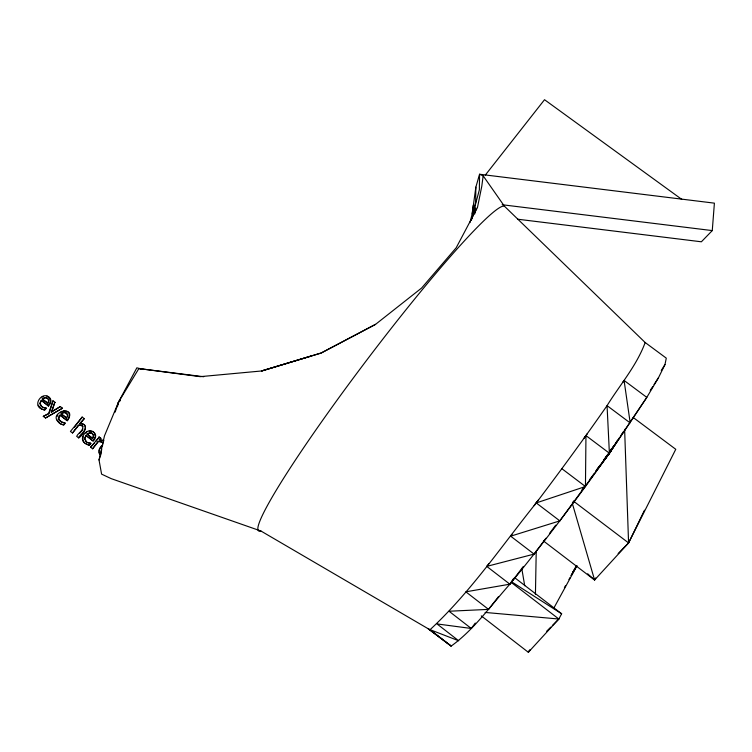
<?xml version="1.0" encoding="UTF-8"?>
<svg xmlns="http://www.w3.org/2000/svg" width="752" height="752" viewBox="0 0 752 752"><rect width="100%" height="100%" fill="white"/><g stroke="black" fill="none" stroke-linecap="round" stroke-linejoin="round"><path stroke-width="1.13" d="M143.444 369.505L136.855 367.822L118.515 402.104L104.49 435.831L99.029 459.97L101.595 474.136L111.23 478.648L260.935 531.015L428.17 628.738L451.172 646.09C474.362 629.396 490.953 605.266 509.875 584.182C535.95 552.325 561.039 519.67 585.451 486.525L585.958 435.596L587.274 433.688M534.86 504.686L536.242 502.928L585.451 486.525L609.393 453.212L646.814 397.385L658.498 377.711L664.975 364.57L666.291 358.149L645.169 342.517L504.395 206.17L483.16 175.827L479.56 174.248L475.856 187.145L475.649 202.288L472.97 213.709L479.362 189.833L479.56 174.248L714.4 203.153L712.266 230.591L701.381 241.796L517.564 219.199M535.433 594.287L536.232 551.019M469.953 222.639L472.171 213.972L475.856 187.145M118.299 404.426L118.515 402.104L138.866 368.565L203.707 376.733M472.171 213.972L473.309 205.249M474.747 213.972L475.762 207.862L474.916 208.53L471.269 220.458M117.444 406.672L118.515 402.104L120.038 400.346M67.652 416.843C69.193 413.215 63.215 410.695 61.119 413.76L66.825 418.168L61.119 413.76M48.767 402.029L48.786 399.669M99.208 450.805L99.537 449.564M83.087 436.639L82.946 440.296L84.252 442.467M471.842 218.747L474.916 208.53L475.743 210.682M645.169 342.517C636.718 365.669 619.911 384.836 607.061 405.638C584.163 438.576 560.428 470.921 536.242 502.928C501.8 545.792 470.545 592.172 430.078 629.678L428.17 628.738L451.172 646.09L430.078 629.678L458.682 640.77L437.015 623.925L471.26 628.475L475.264 623.06M99.029 459.97L101.276 453.296M115.141 412.115L118.515 402.104L120.292 400.619M43.278 416.354L49.012 413.713L53.016 400.844L48.617 413.478L43.278 416.354L45.487 418.009L62.472 408.195L60.32 406.578L51.324 412.03L60.32 406.578M51.324 412.03L54.84 402.273L51.719 412.265M596.148 470.968L609.393 453.212L610.239 451.04L609.393 453.212L559.826 520.873L510.674 536.176L534.099 554.102L545.952 538.225M603.706 460.703L609.393 453.212L611.254 448.963M644.473 510.251L628.578 542.925L594.588 580.008L543.47 540.97M57.265 416.364L57.885 415.113M101.717 449.207L101.144 452.582M603.668 460.628L609.393 453.212L611.508 449.076M587.669 573.776L594.588 580.008L595.669 577.94M481.289 615.879L528.336 652.294L558.839 619.018L561.641 613.792L514.349 577.442M529.464 650.236L528.336 652.294L530.198 649.634M554.111 607.597L577.047 565.636M603.433 460.327L609.393 453.212L612.833 447.083M564.414 587.632L565.551 585.611M568.963 579.557L570.101 577.536M571.238 575.524L576.352 566.444M571.069 575.468L576.248 566.406M572.601 572.507L576.107 566.453M603.33 460.327L609.393 453.212L613.585 446.209M93.483 437.109L92.327 438.247L93.427 435.718L92.158 433.415M66.449 417.943L67.567 415.433L66.298 413.139M48.391 399.115C46.859 397.197 43.842 397.028 42.225 398.936L47.94 403.354L48.607 399.998L47.404 398.316M604.862 458.523L609.393 453.212L617.42 440.409M661.271 370.482L664.975 364.57M606.103 456.549L609.393 453.212L619.592 437.523M620.87 435.568L623.417 431.639M650.207 390.457L652.764 386.537M654.033 384.573L658.498 377.711M513.607 578.476L509.875 584.182L465.836 591.824L488.556 609.383L498.567 596.543M606.949 455.618L609.393 453.212L629.396 423.376M630.684 421.449L646.814 397.385L624.075 380.446L622.759 382.345M100.148 448.295L102.103 445.88M93.427 432.062C97.017 434.045 95.871 438.82 93.239 441.086L85.878 435.38L84.515 438.839L86.546 441.922M86.226 435.587L84.91 438.2L85.85 441.274M60.555 423.865C44.396 412.632 78.763 403.307 67.389 420.791L60.028 415.085C53.392 422.192 68.62 421.693 63.638 424.983L61.241 424.147M60.404 415.32C58.13 417.445 58.938 421.336 61.899 422.351M537.595 501.076L534.136 505.645M82.852 429.289L79.787 433.19M538.319 500.127L536.242 502.928L559.826 520.873M583.881 438.397L585.958 435.596L609.393 453.212L606.892 455.543M549.439 533.553L555.709 525.15M572.441 502.721L573.832 500.86M581.503 490.586L584.295 486.845M589.869 479.372L594.052 473.769M510.674 536.176L512.009 534.399M584.586 437.429L585.958 435.596M523.373 566.406L509.875 584.182L486.741 566.388L488.866 563.662M595.885 470.987L602.277 462.574M597.238 468.966L600.096 465.253M485.247 175.178L544.523 99.706L681.726 199.355M88.163 444.827L89.15 445.109L90.701 443.21L89.77 443.088M85.878 435.38L92.9 440.888L95.372 436.545L94.254 432.832M86.057 443.99L89.497 445.297L91.039 443.398L88.651 442.89M101.464 441.828L98.578 441.424L92.599 448.775L90.55 447.243L99.311 437.091L95.805 441.396M94.404 443.125L90.55 447.243M102.216 442.289L98.239 441.227L92.599 448.775M99.433 439.76L100.683 438.219L99.433 439.76L103.983 440.757M83.876 424.57C88.604 429.007 80.173 434.365 78.387 437.683L78.744 437.89C83.735 434.891 90.541 423.122 79.637 423.602L84.233 418.638L79.994 423.818M82.974 426.591A3.835 3.675 -37.3 0 0 80.849 425.416L78.8 425.284L72.502 432.983L70.434 431.441L82.184 417.078L74.467 427.164M78.744 437.89L76.676 436.348C77.804 433.152 84.262 430.285 82.617 426.375A3.835 3.675 -37.3 0 0 80.492 425.2L78.443 425.068L72.502 432.983M65.189 423.094L63.638 424.983M60.028 415.085L67.013 420.575C69.494 418.385 70.81 413.938 67.567 411.786M41.257 408.787L44.744 410.141L46.295 408.261L45.364 408.148M41.821 406.785L39.753 403.683L41.134 400.261L48.495 405.967C51.155 403.721 52.302 398.927 48.683 396.981M42.328 409.285L44.34 409.906L45.891 408.016L42.61 407.274M48.1 405.723L50.591 401.427L49.5 397.733M618.144 553.566L628.578 542.925L675.766 449.301L633.212 417.492M546.685 631.219L550.737 627.149M552.353 625.523L558.839 619.018L511.2 582.377M607.644 454.706L609.393 453.212L607.061 405.638L630.214 422.953L624.075 380.446M138.866 368.565L200.201 376.658L261.621 370.971L321.142 353.026L375.586 324.338L421.599 288.044L456.201 247.756L477.454 207.571L481.788 186.223L483.16 175.827M92.327 438.247L86.969 434.045L89.479 432.644L91.829 433.18M86.969 434.045L91.18 432.926M61.495 413.995L64.005 412.604L66.007 412.933M102.892 444.808C99.565 446.923 97.168 451.99 100.392 455.233M42.629 399.19L45.139 397.808L47.141 398.137M85.653 432.973L86.771 432.099M607.531 454.622L609.393 453.212M60.959 411.852L62.134 411.231M42.103 397.056L43.268 396.436M375.586 324.338L321.142 353.026L261.621 370.971L311.206 356.006M486.741 566.388L534.099 554.102M89.168 431.112L92.693 431.582M63.356 410.865L66.872 411.344M488.556 609.383L449.038 611.235L471.26 628.475M99.762 439.958L103.25 440.324M65.086 423.019L62.764 422.558M485.115 612.438L558.839 619.018M81.254 423.799L83.35 424.25M502.167 204.741L712.266 230.591M62.651 424.701L60.169 423.649M44.255 407.941L41.416 406.55M87.401 442.458L88.999 443.088M46.897 396.125L48.015 396.548M87.476 444.676L84.976 443.257M45.487 418.009L62.472 408.195M45.797 407.941L46.295 408.261M86.198 441.725L87.749 442.655M511.651 581.832L561.641 613.792M49.077 397.225C41.971 391.031 32.176 405.375 41.661 409.032M93.765 432.268C87.345 426.525 77.465 438.961 85.324 443.454M91.49 432.973L93.709 435.314M561.876 468.693L585.451 486.525M573.936 501.499L628.578 542.925L624.621 429.317M82.184 417.078L84.233 418.638M53.016 400.844L55.225 402.517M98.973 436.884L101.012 438.425M87.317 434.252L92.665 438.454M42.225 398.936L47.545 403.11M48.495 405.967L41.539 400.506L40.213 403.1L41.134 406.155M101.887 442.091L103.156 443.163L102.385 442.514M59.483 423.141L57.114 420.001M40.589 408.308L38.239 405.178M99.931 454.349L99.17 452.037M572.46 503.868L594.588 580.008M521.766 568.437L524.717 585.733M260.935 531.015A203.66 17.099 -52.8 0 1 359.418 369.843A203.66 17.099 -52.8 0 1 504.395 206.17"/></g></svg>
